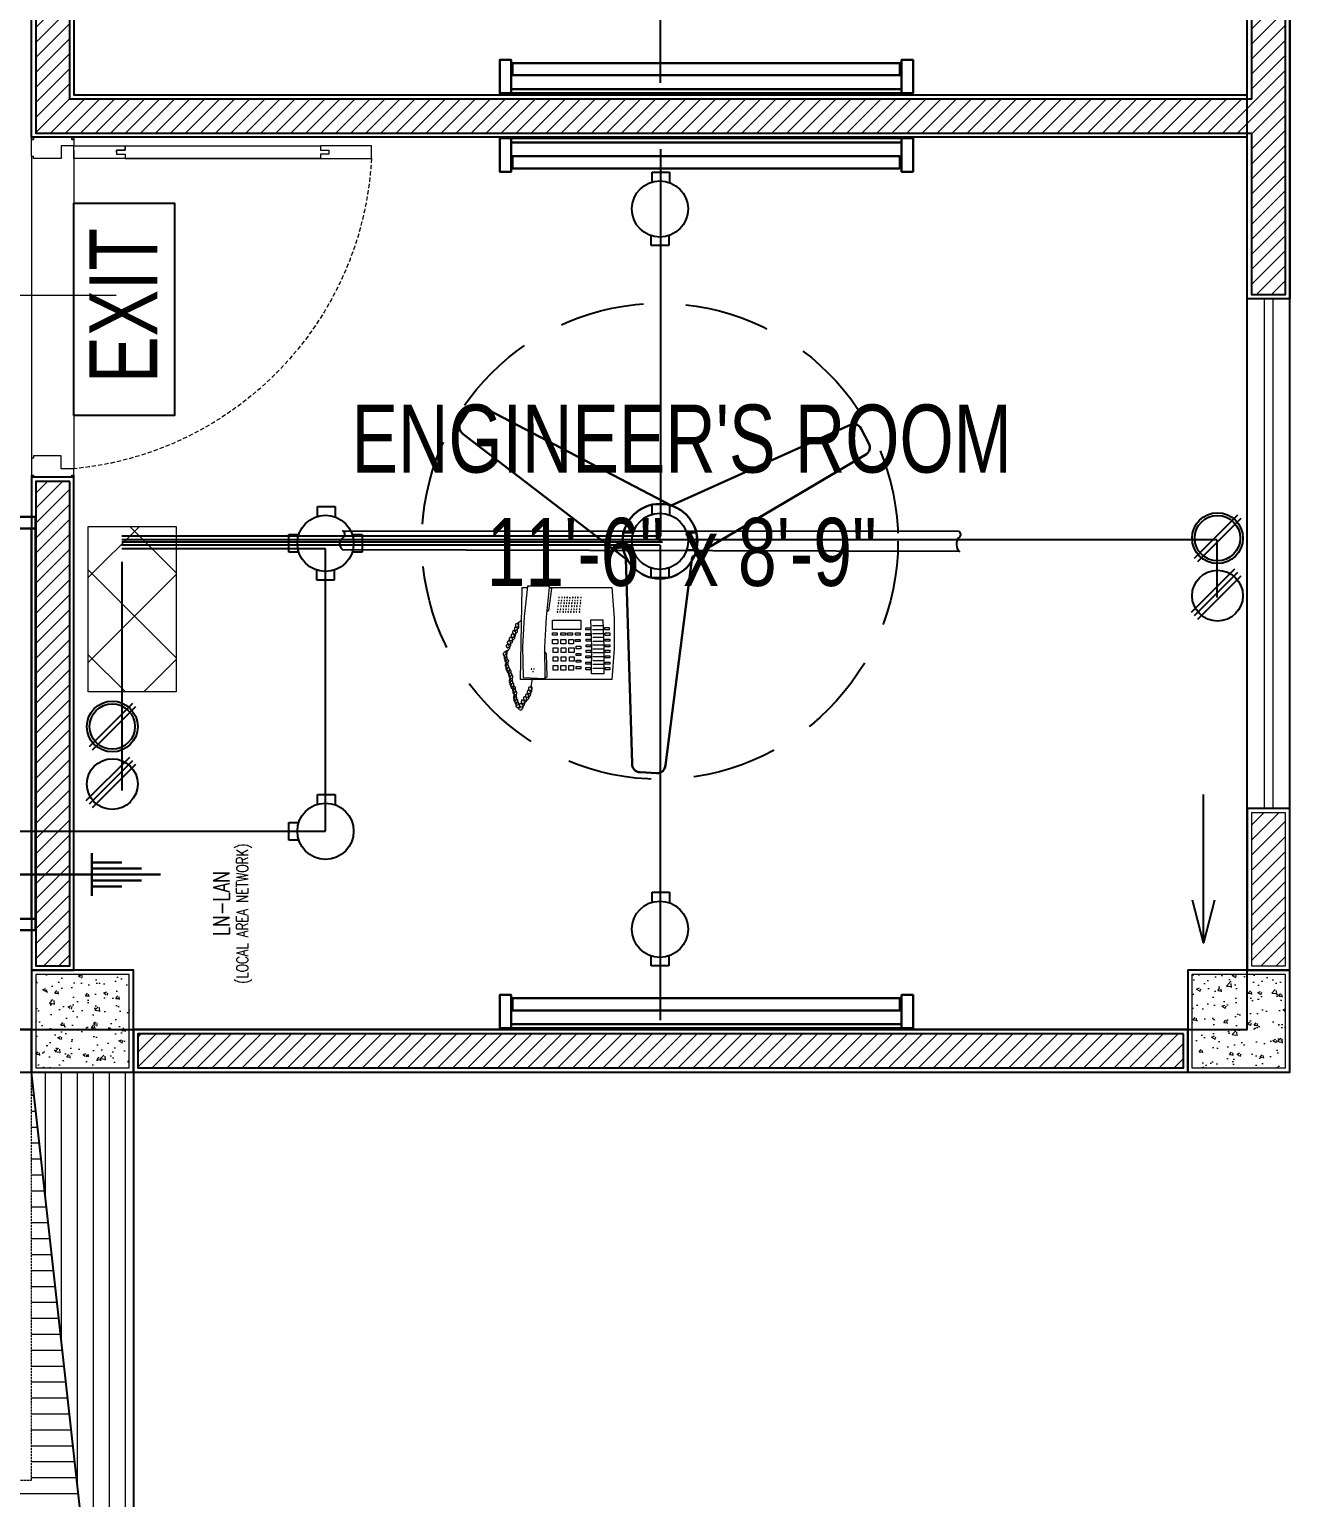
# Model space of a CAD drawing. Header units: inches. Extents: x 12 to 1105, y 9 to 782.
# Drawn here: x 710.3 to 858.3, y 181.6 to 354.4 of the extents above; entities that cross this region are included whole.
import ezdxf

# ---------------------------------------------------------------- set-up
doc = ezdxf.new("R2010")
doc.units = ezdxf.units.IN
doc.header["$MEASUREMENT"] = 0
doc.linetypes.add('DASH', pattern=[0.35, 0.25, -0.1])
doc.linetypes.add('DASHED', pattern=[0.75, 0.5, -0.25])
doc.layers.get('Defpoints').update_dxf_attribs({"lineweight": 0})
for name, color, linetype in [('Cables', 7, 'Continuous'), ('COLLUM', 1, 'Continuous'), ('Layer 1', 7, 'Continuous'), ('Sockets', 7, 'Continuous'), ('wall 05', 3, 'Continuous')]:
    doc.layers.add(name, color=color, linetype=linetype)
for name, color, linetype, lineweight in [('dim-8', 18, 'Continuous', 15), ('DOOR', 115, 'Continuous', 15), ('E-CF-Ceiling-Fan', 42, 'Continuous', 30), ('E-LAN', 6, 'Continuous', 30), ('E-WTL-Wall-Tube-Light', 7, 'Continuous', 30), ('Glass', 142, 'Continuous', 9), ('HACTH', 8, 'Continuous', 9), ('Parapet', 6, 'Continuous', 15), ('Plaster Line', 5, 'Continuous', 15), ('R_Hatch', 8, 'Continuous', 9), ('R_Marker', 4, 'Continuous', 13), ('Sunshed', 5, 'Continuous', 15), ('Switchboard', 30, 'Continuous', 13), ('Text', 252, 'Continuous', 15), ('WINDOW', 140, 'Continuous', 9)]:
    doc.layers.add(name, color=color, linetype=linetype, lineweight=lineweight)
doc.styles.get("Standard").update_dxf_attribs({"font": 'arial.ttf'})
doc.styles.add('Swiss721', font='swisscl.ttf')
doc.styles.add('TAVE1', font='ROMANS.shx', dxfattribs={"width": 0.75})
doc.dimstyles.new('dim-12', dxfattribs={"dimtxt": 10, "dimasz": 3, "dimexe": 3, "dimexo": 3, "dimgap": 0.09, "dimtad": 0, "dimdec": 0, "dimzin": 3, "dimdsep": 46, "dimlunit": 4, "dimtxsty": 'Standard', "dimblk": 'OBLIQUE', "dimblk1": 'DOT', "dimblk2": 'OBLIQUE', "dimcen": 0.09, "dimaunit": 1, "dimadec": 0, "dimazin": 0, "dimtfac": 0.5, "dimtdec": 0, "dimtix": 1, "dimtmove": 1, "dimatfit": 0, "dimldrblk": 'OBLIQUE', "dimfxl": 1, "dimtvp": 1, "dimtolj": 1, "dimtzin": 0, "dimarcsym": 0})
pattern_1 = [(90, (-134709.6302, -172302.6654), (-1.875, 3e-16), [])]
pattern_2 = [(45, (-139377.4694, -171258.5526), (-0.8838834765, 0.8838834765), [])]

# ---------------------------------------------------------------- blocks, each defined once
blk = doc.blocks.new('A$C5AAA0143')
at = {"layer": 'Defpoints'}
for points in [[(-39.75, 5), (-40, 5), (-40, 4.75), (-39.75, 4.75)], [(0, 5), (-0.25, 5), (-0.25, 4.75), (0, 4.75)], [(-39.75, 0.25), (-40, 0.25), (-40, 0), (-39.75, 0)], [(0, 0.25), (-0.25, 0.25), (-0.25, 0), (0, 0)]]:
    blk.add_lwpolyline(points, close=True, dxfattribs=at)
at = {"layer": 'DOOR'}
for points in [[(-1.75, 10), (-2, 10), (-2, 11), (-2.5, 11), (-2.5, 5), (-1, 5), (-1, 11), (-1.5, 11), (-1.5, 10), (-1.75, 10), (-1.5, 10), (-1.5, 11), (-1, 11), (-1, 33.99), (-1.5, 33.99), (-1.5, 34.99), (-2, 34.99), (-2, 33.99), (-2.5, 33.99), (-2.5, 11), (-2.5, 39.99), (-1, 39.99), (-1, 33.99)], [(-39, 5), (-39, 3.5), (-37.5, 3.5), (-37.5, 0.25), (-37.75, 0.25), (-37.75, 0), (-39.75, 0), (-39.75, 0.25), (-40, 0.25), (-40, 4.75), (-39.75, 4.75), (-39.75, 5), (-39, 5)], [(-1, 5), (-1, 3.5), (-2.5, 3.5), (-2.5, 0.25), (-2.25, 0.25), (-2.25, 0), (-0.25, 0), (-0.25, 0.25), (0, 0.25), (0, 4.75), (-0.25, 4.75), (-0.25, 5), (-1, 5)]]:
    blk.add_lwpolyline(points, dxfattribs=at)
at = {"layer": 'DOOR', "linetype": 'DASHED', "lineweight": 0}
blk.add_arc((-0.49, 1.36), 38.68, 92.9729, 174.603, dxfattribs=at)
at = {"layer": 'HACTH', "lineweight": 0, "ltscale": 10}
for p, q in [((-1.5, 5), (-39, 5)), ((-2.25, 0), (-37.75, 0))]:
    blk.add_line(p, q, dxfattribs=at)
blk = doc.blocks.new('_Dot')
at = {"color": 0, "linetype": 'ByBlock', "lineweight": -2}
blk.add_line((-0.5, 0), (-1, 0), dxfattribs=at)
at = {"color": 0, "linetype": 'ByBlock', "const_width": 0.5}
blk.add_lwpolyline([(-0.25, 0, 1), (0.25, 0, 1)], format="xyb", close=True, dxfattribs=at)
blk = doc.blocks.new('_OBLIQUE')
at = {"color": 0, "linetype": 'ByBlock'}
blk.add_line((-0.5, -0.5), (0.5, 0.5), dxfattribs=at)
blk = doc.blocks.new('CF')
for p, q in [((-23.84, 14.22), (-22.76, 15.89)), ((1.35, 4.29), (-21.39, 16.19)), ((-4.07, -2.11), (-23.55, 12.84)), ((1.35, 4.29), (22.9, 13.97)), ((24.1, 13.48), (25.01, 11.71)), ((3.87, -1.9), (24.71, 10.43)), ((-4.07, -2.11), (-3.33, -26.62)), ((3.87, -1.9), (0.65, -26.82)), ((-0.39, -27.76), (-2.38, -27.66))]:
    blk.add_line(p, q)
for radius in [4.48, 0.0888]:
    blk.add_circle((0, 0), radius)
for centre, radius, start, end in [((-21.93, 15.35), 0.996, 57.1351, 147.1351), ((-23.01, 13.68), 0.996, 147.1351, 237.1351), ((23.21, 13.03), 0.996, 27.1351, 117.1351), ((24.09, 11.25), 1.03, 299.2548, 26.4357), ((-2.33, -26.67), 0.996, 177.1351, 267.1351), ((-0.34, -26.77), 0.996, 267.1351, 357.1351)]:
    blk.add_arc(centre, radius, start, end)
blk = doc.blocks.new('A$C63C712C3')
at = {"ltscale": 2}
for p, q in [((39.8, 42), (33.8, 42)), ((39.8, 15.9), (33.8, 15.9)), ((1230.6, 42), (1236.6, 42)), ((1230.6, 15.9), (1236.6, 15.9))]:
    blk.add_line(p, q, dxfattribs=at)
for points in [[(35.5, 102.6), (0, 102.6), (0, 0), (35.5, 0)], [(35.5, 102.6), (1235.5, 102.6), (1235.5, 90.2), (35.5, 90.2)], [(1235.5, 102.6), (1270.9, 102.6), (1270.9, 0), (1235.5, 0)], [(39.8, 47.6), (1230.6, 47.6), (1230.6, 10.1), (39.8, 10.1)]]:
    blk.add_lwpolyline(points, close=True, dxfattribs=at)
blk = doc.blocks.new('TELEPHONE')
at = {"layer": 'Layer 1', "lineweight": 9}
for points in [[(10.74, 14.04), (10.68, 14.04), (10.56, 13.98), (10.5, 13.98), (10.32, 13.8), (10.32, 13.5), (10.38, 13.38), (10.38, 13.32), (10.44, 13.26)], [(10.92, 14.4), (10.74, 14.4), (10.62, 14.34), (10.62, 14.28), (10.56, 14.22), (10.5, 14.1), (10.5, 13.86), (10.56, 13.8), (10.62, 13.74), (10.68, 13.68)], [(10.92, 13.92), (10.86, 13.98), (10.8, 14.04), (10.68, 14.04)], [(10.8, 14.1), (10.8, 14.04), (10.98, 14.04), (10.98, 14.1), (11.04, 14.1), (11.04, 14.34)], [(11.1, 13.5), (11.16, 13.5), (11.28, 13.62), (11.28, 13.68), (11.34, 13.68), (11.34, 13.98), (11.28, 13.98), (11.28, 14.04), (11.22, 14.1), (11.16, 14.1), (11.1, 14.16), (10.92, 14.16), (10.86, 14.1), (10.8, 14.1)], [(10.92, 13.8), (10.92, 13.92)], [(9.9, 12.48), (9.72, 12.48), (9.48, 12.24), (9.48, 11.88), (9.6, 11.76)], [(10.02, 12.9), (9.9, 12.9), (9.78, 12.84), (9.72, 12.78), (9.66, 12.72), (9.66, 12.66), (9.6, 12.6), (9.6, 12.36), (9.66, 12.24), (9.66, 12.18), (9.72, 12.12)], [(9.72, 12.12), (9.96, 12.12), (9.96, 12.18), (10.02, 12.24)], [(10.26, 13.32), (10.14, 13.32), (10.08, 13.26), (10.02, 13.26), (9.96, 13.2), (9.9, 13.14), (9.84, 13.08), (9.78, 12.96), (9.78, 12.84), (9.84, 12.72), (9.84, 12.66), (9.9, 12.6), (9.96, 12.54)], [(9.96, 12.36), (9.96, 12.48), (9.78, 12.48)], [(10.02, 12.24), (10.02, 12.3), (9.96, 12.36)], [(10.2, 12.78), (10.14, 12.84), (10.14, 12.9), (10.02, 12.9)], [(10.5, 13.62), (10.32, 13.62), (10.26, 13.56), (10.2, 13.5), (10.08, 13.38), (10.08, 13.02), (10.14, 12.9), (10.2, 12.84)], [(10.44, 13.08), (10.44, 13.14), (10.38, 13.2), (10.32, 13.26), (10.26, 13.26), (10.2, 13.32), (10.14, 13.32)], [(10.2, 12.84), (10.38, 12.84), (10.44, 12.9), (10.44, 12.96)], [(10.44, 13.26), (10.68, 13.26), (10.68, 13.38), (10.74, 13.38)], [(10.44, 12.96), (10.44, 13.08)], [(10.68, 13.5), (10.68, 13.56), (10.62, 13.62), (10.5, 13.62)], [(10.68, 13.68), (10.74, 13.68), (10.74, 13.62), (10.8, 13.62), (10.8, 13.68), (10.86, 13.68), (10.92, 13.74), (10.92, 13.8)], [(10.74, 13.38), (10.74, 13.44), (10.68, 13.5)], [(11.1, 13.8), (11.04, 13.8), (11.04, 13.74), (10.98, 13.68), (10.98, 13.62), (11.04, 13.56)], [(11.04, 13.56), (11.04, 13.5), (11.1, 13.5)], [(11.16, 13.2), (11.28, 13.2), (11.34, 13.26), (11.46, 13.38), (11.46, 13.56), (11.4, 13.62), (11.4, 13.68), (11.34, 13.74), (11.28, 13.74), (11.28, 13.8), (11.1, 13.8)], [(11.22, 13.5), (11.16, 13.5), (11.1, 13.44)], [(11.1, 13.44), (11.1, 13.26)], [(11.1, 13.26), (11.1, 13.2), (11.16, 13.2)], [(11.22, 12.96), (11.22, 12.9), (11.4, 12.9), (11.46, 12.96), (11.52, 13.02), (11.52, 13.08), (11.58, 13.14), (11.58, 13.32), (11.52, 13.38), (11.52, 13.44), (11.46, 13.44), (11.4, 13.5), (11.16, 13.5)], [(11.34, 13.2), (11.28, 13.2), (11.28, 13.14), (11.22, 13.14), (11.22, 12.96)], [(11.34, 12.6), (11.28, 12.54), (11.22, 12.48), (11.22, 12.3)], [(11.22, 12.3), (11.28, 12.3), (11.28, 12.24)], [(11.4, 12.84), (11.28, 12.84), (11.28, 12.78)], [(11.28, 12.24), (11.34, 12.24), (11.4, 12.3), (11.46, 12.3), (11.52, 12.36), (11.52, 12.42), (11.58, 12.48), (11.58, 12.66), (11.52, 12.72), (11.52, 12.78), (11.46, 12.84), (11.4, 12.84)], [(11.28, 12.78), (11.28, 12.66), (11.34, 12.6)], [(11.34, 12.6), (11.46, 12.6), (11.52, 12.66), (11.58, 12.72), (11.64, 12.78), (11.64, 13.02), (11.58, 13.08), (11.52, 13.14), (11.46, 13.2), (11.34, 13.2)], [(11.4, 11.94), (11.46, 11.94), (11.52, 12), (11.58, 12), (11.64, 12.06), (11.64, 12.12), (11.7, 12.18), (11.7, 12.42), (11.64, 12.42), (11.64, 12.48), (11.58, 12.54), (11.52, 12.54), (11.46, 12.6), (11.34, 12.6)], [(11.4, 12.24), (11.34, 12.18), (11.34, 12.06), (11.4, 12)], [(11.46, 11.64), (11.52, 11.64), (11.58, 11.7), (11.64, 11.7), (11.7, 11.76), (11.7, 11.82), (11.76, 11.88), (11.76, 12.06), (11.7, 12.12), (11.7, 12.18), (11.64, 12.24), (11.58, 12.24), (11.52, 12.3), (11.46, 12.3), (11.4, 12.24)], [(0, 10.8), (-0.24, 7.2), (-0.24, 3.6), (0, 0)], [(0, 10.8), (10.8, 10.8)], [(7.44, -0.06), (7.8, 3.48), (7.98, 7.02), (7.92, 10.62)], [(7.68, 10.5), (7.92, 10.68)], [(7.68, 10.5), (7.74, 7.8), (7.98, 7.5)], [(7.98, 10.68), (7.92, 10.68), (7.92, 10.62)], [(10.44, 10.56), (7.98, 10.68)], [(9.66, 12.06), (9.54, 12.06), (9.42, 11.94), (9.42, 11.7), (9.48, 11.7), (9.48, 11.64), (9.6, 11.64)], [(9.42, 10.68), (9.6, 11.64)], [(9.6, 11.76), (9.66, 11.7), (9.78, 11.7), (9.78, 11.76), (9.84, 11.76), (9.84, 11.82)], [(9.84, 12), (9.78, 12.06), (9.66, 12.06)], [(9.84, 11.82), (9.84, 12)], [(9.96, -0.12), (10.38, 3.42), (10.56, 6.96), (10.5, 10.5)], [(10.5, 10.5), (10.5, 10.56), (10.44, 10.56)], [(10.8, 10.8), (10.62, 0)], [(11.4, 12), (11.4, 11.94)], [(11.46, 11.94), (11.4, 11.88), (11.4, 11.7)], [(11.4, 11.7), (11.46, 11.7), (11.46, 11.64)], [(11.52, 12), (11.46, 11.94)], [(11.64, 11.28), (11.76, 11.28), (11.82, 11.34), (11.88, 11.4), (11.88, 11.46), (11.94, 11.52), (11.94, 11.7), (11.88, 11.76), (11.88, 11.82), (11.82, 11.82), (11.76, 11.88), (11.52, 11.88)], [(11.64, 11.58), (11.58, 11.52)], [(11.58, 11.52), (11.58, 11.34)], [(11.58, 11.34), (11.58, 11.28), (11.64, 11.28)], [(11.7, 11.7), (11.7, 11.64), (11.64, 11.64)], [(11.76, 10.98), (11.82, 10.98), (11.88, 11.04), (11.94, 11.04), (12, 11.1), (12, 11.16), (12.06, 11.22), (12.06, 11.4), (12, 11.46), (12, 11.52), (11.94, 11.52), (11.88, 11.58), (11.82, 11.58), (11.76, 11.64), (11.7, 11.64), (11.64, 11.58), (11.7, 11.58)], [(11.76, 11.28), (11.7, 11.22), (11.7, 11.04)], [(11.7, 11.04), (11.76, 10.98)], [(11.76, 10.62), (11.7, 10.56), (11.7, 10.38)], [(11.7, 10.38), (11.76, 10.38), (11.76, 10.32)], [(11.82, 11.34), (11.82, 11.28), (11.76, 11.28)], [(11.88, 10.92), (11.76, 10.92), (11.76, 10.86)], [(11.76, 10.32), (11.82, 10.32), (11.88, 10.38), (11.94, 10.38), (12, 10.44), (12, 10.5), (12.06, 10.56), (12.06, 10.74), (12, 10.8), (12, 10.86), (11.94, 10.92), (11.88, 10.92)], [(11.76, 10.86), (11.76, 10.74)], [(11.76, 10.74), (11.82, 10.68)], [(11.82, 10.68), (11.76, 10.62)], [(11.82, 10.68), (11.94, 10.68), (12.06, 10.8), (12.12, 10.86), (12.12, 11.1), (12.06, 11.16), (12, 11.22), (12, 11.28), (11.88, 11.28), (11.82, 11.34)], [(11.88, 10.08), (11.88, 10.02), (11.94, 10.02), (12, 10.08), (12.06, 10.08), (12.12, 10.14), (12.12, 10.2), (12.18, 10.26), (12.18, 10.5), (12.12, 10.5), (12.12, 10.56), (12.06, 10.62), (12, 10.62), (11.94, 10.68), (11.82, 10.68)], [(11.94, 10.38), (11.88, 10.38), (11.88, 10.32), (11.82, 10.26), (11.82, 10.14), (11.88, 10.08)], [(11.94, 9.72), (12, 9.72), (12.06, 9.78), (12.12, 9.78), (12.18, 9.84), (12.18, 9.9), (12.24, 9.96), (12.24, 10.2), (12.18, 10.2), (12.18, 10.26), (12.12, 10.32), (12.06, 10.32), (12, 10.38), (11.94, 10.38)], [(0.84, 9.42), (0.3, 9.42), (0.3, 9.66), (0.84, 9.66)], [(0.84, 8.76), (0.3, 8.76), (0.3, 9), (0.84, 9)], [(0.84, 9.66), (0.84, 9.42)], [(0.84, 9), (0.84, 8.76)], [(0.96, 10.14), (2.46, 10.14)], [(0.96, 10.14), (0.96, 6.96), (1.08, 3.78)], [(2.28, 9.48), (1.08, 9.48)], [(2.28, 9), (1.08, 9)], [(2.46, 10.14), (2.4, 6.96), (2.52, 3.78)], [(3.12, 9.42), (2.58, 9.42), (2.58, 9.66), (3.12, 9.66)], [(3.12, 8.76), (2.58, 8.76), (2.58, 9), (3.12, 9)], [(3.12, 9.66), (3.12, 9.42)], [(3.12, 9), (3.12, 8.76)], [(4.26, 9.3), (3.72, 9.3), (3.72, 9.54), (4.26, 9.54)], [(4.26, 8.52), (3.72, 8.52), (3.72, 8.76), (4.26, 8.76)], [(4.26, 9.54), (4.26, 9.3)], [(4.26, 8.76), (4.26, 8.52)], [(4.5, 8.64), (5.04, 8.64)], [(4.5, 8.16), (4.5, 8.64)], [(4.56, 9.72), (5.1, 9.72)], [(4.56, 9.18), (4.56, 9.72)], [(5.1, 9.18), (4.56, 9.18)], [(5.04, 8.64), (5.04, 8.16)], [(5.1, 9.72), (5.1, 9.18)], [(6.06, 9.18), (5.46, 9.18), (5.46, 9.72), (6.06, 9.72)], [(6, 8.16), (5.46, 8.16), (5.46, 8.64), (6, 8.64)], [(6, 8.64), (6, 8.16)], [(6.06, 9.72), (6.06, 9.18)], [(6.96, 9.18), (6.42, 9.18), (6.42, 9.72), (6.96, 9.72)], [(6.96, 8.16), (6.42, 8.16), (6.42, 8.64), (6.96, 8.64)], [(6.96, 9.72), (6.96, 9.18)], [(6.96, 8.64), (6.96, 8.16)], [(9.24, 9.6), (9.18, 9.6), (9.18, 9.54), (9.24, 9.54), (9.24, 9.6)], [(9.18, 9.6), (9.18, 9.6)], [(9.3, 9.9), (9.36, 9.84), (9.36, 9.9), (9.3, 9.9)], [(9.54, 9.6), (9.48, 9.6), (9.48, 9.54), (9.54, 9.54), (9.54, 9.6)], [(9.48, 9.6), (9.48, 9.6)], [(11.94, 10.02), (11.88, 9.96), (11.88, 9.84), (11.94, 9.78), (11.94, 9.72)], [(12, 10.08), (11.94, 10.02)], [(12.12, 9.42), (12.18, 9.42), (12.24, 9.48), (12.3, 9.48), (12.36, 9.54), (12.42, 9.6), (12.42, 9.84), (12.36, 9.9), (12.36, 9.96), (12.3, 9.96), (12.24, 10.02), (12.18, 10.02), (12.12, 10.08), (12.06, 10.08), (12, 10.02)], [(12.12, 9.72), (12.06, 9.66), (12.06, 9.48)], [(12.06, 9.48), (12.12, 9.48), (12.12, 9.42)], [(12.18, 9.78), (12.12, 9.72)], [(12.3, 9.48), (12.3, 9.42), (12.24, 9.42), (12.24, 9.36), (12.18, 9.3), (12.18, 9.24), (12.24, 9.18)], [(12.3, 8.82), (12.24, 8.76), (12.24, 8.7), (12.18, 8.64), (12.18, 8.58), (12.24, 8.52)], [(12.36, 9.06), (12.3, 9.06), (12.24, 9)], [(12.24, 9), (12.24, 8.94), (12.3, 8.88), (12.3, 8.82), (12.36, 8.82)], [(12.36, 8.82), (12.42, 8.82), (12.42, 8.88), (12.48, 8.88), (12.6, 9), (12.6, 9.24), (12.54, 9.3), (12.54, 9.36), (12.48, 9.42), (12.42, 9.42), (12.36, 9.48), (12.3, 9.48)], [(12.3, 8.46), (12.36, 8.46), (12.42, 8.52), (12.48, 8.58), (12.54, 8.64), (12.54, 8.94), (12.42, 9.06), (12.36, 9.06)], [(0.84, 8.04), (0.3, 8.04), (0.3, 8.28), (0.84, 8.28)], [(0.84, 7.38), (0.3, 7.38), (0.3, 7.62), (0.84, 7.62)], [(0.84, 6.72), (0.3, 6.72), (0.3, 6.96), (0.84, 6.96)], [(0.84, 8.28), (0.84, 8.04)], [(0.84, 7.62), (0.84, 7.38)], [(0.84, 6.96), (0.84, 6.72)], [(2.28, 8.58), (1.08, 8.58)], [(2.28, 8.1), (1.08, 8.1)], [(2.28, 7.62), (1.08, 7.62)], [(2.28, 7.2), (1.08, 7.2)], [(3.06, 7.38), (2.52, 7.38), (2.52, 7.62), (3.06, 7.62)], [(3.06, 6.72), (2.52, 6.72), (2.52, 6.96), (3.06, 6.96)], [(3.12, 8.04), (2.58, 8.04), (2.58, 8.28), (3.12, 8.28)], [(3.06, 7.62), (3.06, 7.38)], [(3.06, 6.96), (3.06, 6.72)], [(3.12, 8.28), (3.12, 8.04)], [(4.26, 7.74), (3.72, 7.74), (3.72, 7.98), (4.26, 7.98)], [(4.26, 6.9), (3.72, 6.9), (3.72, 7.2), (4.26, 7.2)], [(4.26, 7.98), (4.26, 7.74)], [(4.26, 7.2), (4.26, 6.9)], [(5.04, 8.16), (4.5, 8.16)], [(4.5, 7.62), (5.1, 7.62)], [(4.5, 7.08), (4.5, 7.62)], [(5.1, 7.08), (4.5, 7.08)], [(5.1, 7.62), (5.1, 7.08)], [(6, 7.08), (5.46, 7.08), (5.46, 7.62), (6, 7.62)], [(6, 7.62), (6, 7.08)], [(6.96, 7.08), (6.42, 7.08), (6.42, 7.62), (6.96, 7.62)], [(6.96, 7.62), (6.96, 7.08)], [(12.36, 7.08), (12.3, 7.02), (12.12, 7.02), (12.06, 6.96), (12, 6.9), (11.94, 6.84), (11.94, 6.48), (12, 6.42), (12, 6.36), (12.06, 6.3)], [(12.36, 7.44), (12.3, 7.44), (12.12, 7.26), (12.12, 7.2), (12.06, 7.14), (12.06, 6.9), (12.12, 6.84), (12.18, 6.78), (12.24, 6.72)], [(12.24, 8.52), (12.24, 8.46), (12.3, 8.46)], [(12.48, 6.96), (12.42, 6.96), (12.42, 7.02), (12.36, 7.02), (12.36, 7.08), (12.3, 7.08), (12.24, 7.02)], [(12.42, 8.52), (12.36, 8.46)], [(12.36, 8.46), (12.36, 8.22)], [(12.36, 8.22), (12.36, 8.16), (12.42, 8.16)], [(12.48, 7.86), (12.42, 7.86), (12.36, 7.8)], [(12.36, 7.8), (12.36, 7.5), (12.42, 7.5)], [(12.42, 7.5), (12.6, 7.5), (12.72, 7.62), (12.78, 7.62), (12.78, 7.68), (12.84, 7.74), (12.84, 7.92), (12.78, 7.98), (12.78, 8.04), (12.72, 8.1), (12.66, 8.16), (12.6, 8.16), (12.48, 8.22)], [(12.48, 8.22), (12.42, 8.22), (12.42, 8.16)], [(12.42, 8.16), (12.42, 7.92)], [(12.42, 7.92), (12.42, 7.86), (12.48, 7.86)], [(12.48, 6.84), (12.48, 6.96)], [(0.84, 6.06), (0.3, 6.06), (0.3, 6.3), (0.84, 6.3)], [(0.84, 5.34), (0.3, 5.34), (0.3, 5.64), (0.84, 5.64)], [(0.84, 6.3), (0.84, 6.06)], [(0.84, 5.64), (0.84, 5.34)], [(2.28, 6.72), (1.08, 6.72)], [(2.28, 6.3), (1.08, 6.3)], [(2.28, 5.82), (1.08, 5.82)], [(2.34, 5.4), (1.08, 5.4)], [(3.06, 6.06), (2.52, 6.06), (2.52, 6.3), (3.06, 6.3)], [(3.12, 5.4), (2.58, 5.4), (2.58, 5.64), (3.12, 5.64)], [(3.06, 6.3), (3.06, 6.06)], [(3.12, 5.64), (3.12, 5.4)], [(4.32, 6.12), (3.78, 6.12), (3.78, 6.36), (4.32, 6.36)], [(4.32, 5.34), (3.78, 5.34), (3.78, 5.58), (4.32, 5.58)], [(4.32, 6.36), (4.32, 6.12)], [(4.32, 5.58), (4.32, 5.34)], [(4.56, 6.6), (5.1, 6.6)], [(4.56, 6.12), (4.56, 6.6)], [(5.1, 6.12), (4.56, 6.12)], [(4.68, 5.58), (5.28, 5.58)], [(4.68, 5.34), (4.68, 5.58)], [(5.28, 5.34), (4.68, 5.34)], [(5.1, 6.6), (5.1, 6.12)], [(5.28, 5.58), (5.28, 5.34)], [(6.06, 6.12), (5.46, 6.12), (5.46, 6.6), (6.06, 6.6)], [(6.06, 5.34), (5.52, 5.34), (5.52, 5.58), (6.06, 5.58)], [(6.06, 6.6), (6.06, 6.12)], [(6.06, 5.58), (6.06, 5.34)], [(7.02, 6.12), (6.42, 6.12), (6.42, 6.6), (7.02, 6.6)], [(7.02, 5.34), (6.48, 5.34), (6.48, 5.58), (7.02, 5.58)], [(7.02, 6.6), (7.02, 6.12)], [(7.02, 5.58), (7.02, 5.34)], [(11.58, 5.46), (11.52, 5.46), (11.4, 5.4), (11.34, 5.4), (11.28, 5.34), (11.22, 5.28), (11.16, 5.22), (11.16, 4.8), (11.28, 4.68)], [(11.76, 5.82), (11.64, 5.82), (11.52, 5.76), (11.46, 5.76), (11.4, 5.7), (11.4, 5.58), (11.34, 5.52), (11.34, 5.28), (11.4, 5.22), (11.46, 5.16), (11.46, 5.1)], [(11.94, 6.24), (11.76, 6.24), (11.7, 6.18), (11.46, 5.94), (11.46, 5.76), (11.52, 5.7), (11.52, 5.64), (11.58, 5.52), (11.64, 5.52)], [(11.46, 5.1), (11.52, 5.1), (11.52, 5.04), (11.64, 5.04), (11.64, 5.1), (11.7, 5.1), (11.7, 5.16), (11.76, 5.16), (11.76, 5.22)], [(11.76, 5.34), (11.7, 5.34), (11.7, 5.4), (11.64, 5.4), (11.64, 5.46), (11.52, 5.46)], [(11.64, 5.52), (11.64, 5.46), (11.82, 5.46), (11.82, 5.52), (11.88, 5.52), (11.88, 5.7)], [(12.18, 6.66), (12.06, 6.66), (12, 6.6), (11.94, 6.6), (11.88, 6.54), (11.82, 6.48), (11.76, 6.42), (11.76, 6.36), (11.7, 6.24), (11.7, 6.18), (11.76, 6.12), (11.76, 6), (11.88, 5.88)], [(11.88, 5.7), (11.88, 5.76), (11.82, 5.76), (11.82, 5.82), (11.7, 5.82)], [(11.76, 5.22), (11.76, 5.34)], [(12.12, 6.12), (12.12, 6.18), (12.06, 6.18), (12.06, 6.24), (11.94, 6.24)], [(12.06, 6.3), (12.12, 6.3), (12.18, 6.24), (12.24, 6.3), (12.3, 6.3), (12.3, 6.36), (12.36, 6.42), (12.36, 6.48), (12.3, 6.54)], [(12.3, 6.54), (12.3, 6.6), (12.24, 6.6), (12.24, 6.66), (12.12, 6.66)], [(12.24, 6.72), (12.24, 6.66), (12.36, 6.66), (12.36, 6.72), (12.42, 6.72), (12.48, 6.78), (12.48, 6.84)], [(0.9, 4.68), (0.36, 4.68), (0.36, 4.98), (0.9, 4.98)], [(0.9, 4.98), (0.9, 4.68)], [(2.52, 3.78), (1.08, 3.78)], [(2.34, 4.92), (1.14, 4.92)], [(2.34, 4.44), (1.14, 4.44)], [(3.12, 4.74), (2.58, 4.74), (2.58, 4.98), (3.12, 4.98)], [(3.12, 4.98), (3.12, 4.74)], [(3.72, 4.92), (7.02, 4.92)], [(3.72, 3.84), (3.72, 4.92)], [(7.02, 3.84), (3.72, 3.84)], [(7.02, 4.92), (7.02, 3.84)], [(11.1, 4.14), (10.68, 3.84)], [(11.46, 5.04), (11.34, 5.04), (11.28, 4.98), (11.22, 4.98), (10.98, 4.74), (10.98, 4.56), (11.04, 4.5), (11.04, 4.38), (11.16, 4.26)], [(11.22, 4.62), (11.1, 4.62), (10.98, 4.5), (10.98, 4.26), (11.04, 4.2), (11.1, 4.2), (11.1, 4.14)], [(11.16, 4.26), (11.34, 4.26), (11.34, 4.32), (11.4, 4.32), (11.4, 4.5)], [(11.4, 4.5), (11.4, 4.56), (11.34, 4.56), (11.34, 4.62), (11.22, 4.62)], [(11.28, 4.68), (11.52, 4.68), (11.52, 4.8)], [(11.52, 4.92), (11.52, 4.98), (11.46, 4.98), (11.46, 5.04), (11.34, 5.04)], [(11.52, 4.8), (11.52, 4.92)], [(3.72, 1.8), (3.78, 1.8), (3.78, 1.86), (3.72, 1.86), (3.72, 1.8)], [(3.78, 2.16), (3.84, 2.16), (3.84, 2.22), (3.78, 2.22), (3.78, 2.16)], [(3.84, 2.82), (3.9, 2.82), (3.9, 2.88), (3.84, 2.88), (3.84, 2.82)], [(4.08, 1.8), (4.14, 1.8), (4.14, 1.86), (4.08, 1.86), (4.08, 1.8)], [(4.14, 2.16), (4.2, 2.16), (4.2, 2.22), (4.14, 2.22), (4.14, 2.16)], [(4.2, 2.82), (4.26, 2.82), (4.26, 2.88), (4.2, 2.88), (4.2, 2.82)], [(4.38, 1.8), (4.44, 1.8), (4.44, 1.86), (4.38, 1.86), (4.38, 1.8)], [(4.44, 2.16), (4.5, 2.16), (4.5, 2.22), (4.44, 2.22), (4.44, 2.16)], [(4.5, 2.82), (4.56, 2.82), (4.56, 2.88), (4.5, 2.88), (4.5, 2.82)], [(4.74, 2.16), (4.8, 2.16), (4.8, 2.22), (4.74, 2.22), (4.74, 2.16)], [(4.74, 1.8), (4.8, 1.8), (4.8, 1.86), (4.74, 1.86), (4.74, 1.8)], [(4.8, 2.52), (4.86, 2.52), (4.86, 2.58), (4.8, 2.58), (4.8, 2.52)], [(4.86, 2.82), (4.92, 2.82), (4.92, 2.88), (4.86, 2.88), (4.86, 2.82)], [(5.04, 1.8), (5.1, 1.8), (5.1, 1.86), (5.04, 1.86), (5.04, 1.8)], [(5.1, 2.52), (5.16, 2.52), (5.16, 2.58), (5.1, 2.52)], [(5.1, 2.16), (5.16, 2.16), (5.16, 2.22), (5.1, 2.22), (5.1, 2.16)], [(5.16, 2.82), (5.22, 2.82), (5.22, 2.88), (5.16, 2.88), (5.16, 2.82)], [(5.34, 1.8), (5.4, 1.8), (5.4, 1.86), (5.34, 1.86), (5.34, 1.8)], [(5.4, 2.16), (5.46, 2.16), (5.46, 2.22), (5.4, 2.22), (5.4, 2.16)], [(5.46, 2.82), (5.52, 2.82), (5.52, 2.88), (5.46, 2.88), (5.46, 2.82)], [(5.64, 1.8), (5.7, 1.8), (5.7, 1.86), (5.64, 1.86), (5.64, 1.8)], [(5.7, 2.16), (5.76, 2.16), (5.76, 2.22), (5.7, 2.22), (5.7, 2.16)], [(5.76, 2.82), (5.82, 2.82), (5.82, 2.88), (5.76, 2.88), (5.76, 2.82)], [(5.76, 2.52), (5.82, 2.52), (5.76, 2.58), (5.76, 2.52)], [(6, 2.16), (6.06, 2.16), (6.06, 2.22), (6, 2.22), (6, 2.16)], [(6, 1.8), (6.06, 1.8), (6.06, 1.86), (6, 1.86), (6, 1.8)], [(6.06, 2.52), (6.12, 2.52), (6.12, 2.58), (6.06, 2.58), (6.06, 2.52)], [(6.12, 2.82), (6.18, 2.82), (6.18, 2.88), (6.12, 2.88), (6.12, 2.82)], [(6.3, 1.8), (6.36, 1.8), (6.36, 1.86), (6.3, 1.86), (6.3, 1.8)], [(6.36, 2.16), (6.42, 2.16), (6.42, 2.22), (6.36, 2.22), (6.36, 2.16)], [(6.42, 2.82), (6.48, 2.82), (6.48, 2.88), (6.42, 2.88), (6.42, 2.82)], [(7.14, 0.12), (7.5, 2.7)], [(7.5, 2.7), (7.74, 2.88)], [(7.32, 0), (0, 0)], [(3.72, 1.2), (3.66, 1.2), (3.66, 1.14), (3.72, 1.14), (3.72, 1.2)], [(3.66, 1.2), (3.66, 1.2)], [(3.72, 1.5), (3.78, 1.5), (3.72, 1.56), (3.72, 1.5)], [(4.08, 1.2), (4.02, 1.2), (4.02, 1.14), (4.08, 1.14), (4.08, 1.2)], [(4.02, 1.2), (4.02, 1.2)], [(4.38, 1.2), (4.32, 1.2), (4.32, 1.14), (4.38, 1.14), (4.38, 1.2)], [(4.32, 1.2), (4.32, 1.2)], [(4.38, 1.5), (4.44, 1.5), (4.38, 1.56), (4.38, 1.5)], [(4.68, 1.2), (4.62, 1.2), (4.62, 1.14), (4.68, 1.14), (4.68, 1.2)], [(4.62, 1.2), (4.62, 1.2)], [(4.68, 1.5), (4.74, 1.5), (4.74, 1.56), (4.68, 1.56), (4.68, 1.5)], [(4.92, 1.2), (4.98, 1.2), (4.98, 1.14), (5.04, 1.2), (4.92, 1.2)], [(5.34, 1.2), (5.28, 1.2), (5.28, 1.14), (5.34, 1.14), (5.34, 1.2)], [(5.28, 1.2), (5.28, 1.2)], [(5.64, 1.2), (5.58, 1.2), (5.58, 1.14), (5.64, 1.14), (5.64, 1.2)], [(5.58, 1.2), (5.58, 1.2)], [(5.64, 1.5), (5.7, 1.5), (5.64, 1.56), (5.64, 1.5)], [(5.94, 1.2), (5.88, 1.2), (5.88, 1.14), (5.94, 1.14), (5.94, 1.2)], [(5.88, 1.2), (5.88, 1.2)], [(5.94, 1.5), (6, 1.5), (6, 1.56), (5.94, 1.56), (5.94, 1.5)], [(6.3, 1.2), (6.24, 1.2), (6.24, 1.14), (6.3, 1.14), (6.3, 1.2)], [(6.24, 1.2), (6.24, 1.2)], [(7.44, -0.12), (7.14, 0.12)], [(10.62, 0), (10.02, 0)], [(7.44, -0.06), (7.44, -0.12), (7.5, -0.18)], [(7.5, -0.18), (9.96, -0.18), (9.96, -0.12)]]:
    blk.add_lwpolyline(points, dxfattribs=at)
for points, knots in [([(9.96, 12.54), (9.96, 12.54), (10.02, 12.54), (10.02, 12.54), (10.18, 12.52), (10.22, 12.56), (10.2, 12.72), (10.2, 12.72), (10.2, 12.78), (10.2, 12.78)], [0, 0, 0, 0, 1, 1, 1, 2, 2, 2, 3, 3, 3, 3]), ([(12.24, 9.18), (12.24, 9.18), (12.24, 9.12), (12.24, 9.12), (12.24, 9.12), (12.36, 9.12), (12.36, 9.12), (12.5, 9.29), (12.56, 9.22), (12.54, 9.42), (12.54, 9.42), (12.54, 9.6), (12.54, 9.6), (12.54, 9.6), (12.48, 9.66), (12.48, 9.66), (12.48, 9.66), (12.42, 9.72), (12.42, 9.72), (12.42, 9.72), (12.3, 9.72), (12.3, 9.72), (12.3, 9.72), (12.24, 9.78), (12.24, 9.78), (12.24, 9.78), (12.18, 9.78), (12.18, 9.78), (12.18, 9.78), (12.12, 9.72), (12.12, 9.72)], [0, 0, 0, 0, 1, 1, 1, 2, 2, 2, 3, 3, 3, 4, 4, 4, 5, 5, 5, 6, 6, 6, 7, 7, 7, 8, 8, 8, 9, 9, 9, 10, 10, 10, 10]), ([(12.42, 8.16), (12.42, 8.16), (12.48, 8.16), (12.48, 8.16), (12.75, 8.43), (12.64, 8.25), (12.66, 8.64), (12.66, 8.64), (12.66, 8.7), (12.66, 8.7), (12.66, 8.7), (12.6, 8.7), (12.6, 8.7), (12.6, 8.7), (12.54, 8.76), (12.54, 8.76), (12.54, 8.76), (12.48, 8.82), (12.48, 8.82), (12.48, 8.82), (12.3, 8.82), (12.3, 8.82)], [0, 0, 0, 0, 1, 1, 1, 2, 2, 2, 3, 3, 3, 4, 4, 4, 5, 5, 5, 6, 6, 6, 7, 7, 7, 7]), ([(12.36, 7.44), (12.36, 7.44), (12.42, 7.44), (12.42, 7.44), (12.6, 7.63), (12.52, 7.49), (12.54, 7.8), (12.54, 7.8), (12.48, 7.86), (12.48, 7.86)], [0, 0, 0, 0, 1, 1, 1, 2, 2, 2, 3, 3, 3, 3]), ([(12.48, 7.86), (12.48, 7.86), (12.54, 7.86), (12.54, 7.86), (12.81, 8.13), (12.7, 7.96), (12.72, 8.34), (12.72, 8.34), (12.72, 8.4), (12.72, 8.4), (12.72, 8.4), (12.66, 8.4), (12.66, 8.4), (12.66, 8.4), (12.6, 8.46), (12.6, 8.46), (12.6, 8.46), (12.54, 8.46), (12.54, 8.46), (12.54, 8.46), (12.48, 8.52), (12.48, 8.52), (12.48, 8.52), (12.42, 8.52), (12.42, 8.52)], [0, 0, 0, 0, 1, 1, 1, 2, 2, 2, 3, 3, 3, 4, 4, 4, 5, 5, 5, 6, 6, 6, 7, 7, 7, 8, 8, 8, 8]), ([(11.88, 5.88), (11.88, 5.88), (11.94, 5.88), (11.94, 5.88), (12.1, 5.86), (12.14, 5.9), (12.12, 6.06), (12.12, 6.06), (12.12, 6.12), (12.12, 6.12)], [0, 0, 0, 0, 1, 1, 1, 2, 2, 2, 3, 3, 3, 3]), ([(3.84, 2.52), (3.84, 2.52), (3.9, 2.52), (3.9, 2.52), (3.9, 2.52), (3.84, 2.52), (3.84, 2.52), (3.84, 2.52), (3.84, 2.58), (3.84, 2.58), (3.84, 2.58), (3.84, 2.52), (3.84, 2.52)], [0, 0, 0, 0, 1, 1, 1, 2, 2, 2, 3, 3, 3, 4, 4, 4, 4]), ([(4.14, 2.52), (4.14, 2.52), (4.2, 2.52), (4.2, 2.52), (4.2, 2.52), (4.2, 2.58), (4.2, 2.58), (4.2, 2.58), (4.2, 2.52), (4.2, 2.52), (4.2, 2.52), (4.14, 2.52), (4.14, 2.52)], [0, 0, 0, 0, 1, 1, 1, 2, 2, 2, 3, 3, 3, 4, 4, 4, 4]), ([(4.5, 2.52), (4.5, 2.52), (4.56, 2.52), (4.56, 2.52), (4.56, 2.52), (4.5, 2.52), (4.5, 2.52), (4.5, 2.52), (4.5, 2.58), (4.5, 2.58), (4.5, 2.58), (4.5, 2.52), (4.5, 2.52)], [0, 0, 0, 0, 1, 1, 1, 2, 2, 2, 3, 3, 3, 4, 4, 4, 4]), ([(5.4, 2.52), (5.4, 2.52), (5.46, 2.52), (5.46, 2.52), (5.46, 2.52), (5.46, 2.58), (5.46, 2.58), (5.46, 2.58), (5.46, 2.52), (5.46, 2.52), (5.46, 2.52), (5.4, 2.52), (5.4, 2.52)], [0, 0, 0, 0, 1, 1, 1, 2, 2, 2, 3, 3, 3, 4, 4, 4, 4]), ([(6.36, 2.52), (6.36, 2.52), (6.42, 2.52), (6.42, 2.52), (6.42, 2.52), (6.42, 2.58), (6.42, 2.58), (6.42, 2.58), (6.42, 2.52), (6.42, 2.52), (6.42, 2.52), (6.36, 2.52), (6.36, 2.52)], [0, 0, 0, 0, 1, 1, 1, 2, 2, 2, 3, 3, 3, 4, 4, 4, 4]), ([(4.02, 1.5), (4.02, 1.5), (4.08, 1.5), (4.08, 1.5), (4.08, 1.5), (4.08, 1.56), (4.08, 1.56), (4.08, 1.56), (4.08, 1.5), (4.08, 1.5), (4.08, 1.5), (4.02, 1.5), (4.02, 1.5)], [0, 0, 0, 0, 1, 1, 1, 2, 2, 2, 3, 3, 3, 4, 4, 4, 4]), ([(4.98, 1.5), (4.98, 1.5), (5.04, 1.5), (5.04, 1.5), (5.04, 1.5), (5.04, 1.56), (5.04, 1.56), (5.04, 1.56), (5.04, 1.5), (5.04, 1.5), (5.04, 1.5), (4.98, 1.5), (4.98, 1.5)], [0, 0, 0, 0, 1, 1, 1, 2, 2, 2, 3, 3, 3, 4, 4, 4, 4]), ([(5.28, 1.5), (5.28, 1.5), (5.34, 1.5), (5.34, 1.5), (5.34, 1.5), (5.34, 1.56), (5.34, 1.56), (5.34, 1.56), (5.34, 1.5), (5.34, 1.5), (5.34, 1.5), (5.28, 1.5), (5.28, 1.5)], [0, 0, 0, 0, 1, 1, 1, 2, 2, 2, 3, 3, 3, 4, 4, 4, 4]), ([(6.24, 1.5), (6.24, 1.5), (6.3, 1.5), (6.3, 1.5), (6.3, 1.5), (6.3, 1.56), (6.3, 1.56), (6.3, 1.56), (6.3, 1.5), (6.3, 1.5), (6.3, 1.5), (6.24, 1.5), (6.24, 1.5)], [0, 0, 0, 0, 1, 1, 1, 2, 2, 2, 3, 3, 3, 4, 4, 4, 4])]:
    blk.add_open_spline(points, degree=3, knots=knots, dxfattribs=at)
blk = doc.blocks.new('ASDSAETR')
for p, q in [((51404, -7188.31), (51404, -7197.3)), ((51404, -7190.29), (51410.36, -7190.29)), ((51404, -7191.55), (51414.43, -7191.55)), ((51404, -7192.81), (51418.49, -7192.81)), ((51404, -7194.07), (51414.43, -7194.07)), ((51404, -7195.33), (51410.36, -7195.33))]:
    blk.add_line(p, q)

msp = doc.modelspace()

# ---------------------------------------------------------------- hatches: boundary and pattern name
at = {"layer": 'HACTH', "lineweight": 0}
h = msp.add_hatch(dxfattribs=at)
h.set_pattern_fill('ANSI31', color=256, scale=10, style=0)
h.set_pattern_definition(pattern_2)
h.paths.add_polyline_path([(715.08, 301.16), (711.08, 301.16), (711.08, 244.16), (715.08, 244.16)])
h.paths.add_polyline_path([(858.08, 333.16), (858.08, 384.16), (854.08, 384.16), (854.08, 346.16), (715.08, 346.16), (715.08, 384.16), (711.08, 384.16), (711.08, 342.16), (854.08, 342.16), (854.08, 323.16), (858.08, 323.16)])
h = msp.add_hatch(dxfattribs=at)
h.set_pattern_fill('ANSI31', color=256, scale=10, style=0)
h.set_pattern_definition(pattern_2)
h.paths.add_polyline_path([(846.08, 236.16), (723.08, 236.16), (723.08, 232.16), (846.08, 232.16)])
h.paths.add_polyline_path([(858.08, 262.16), (854.08, 262.16), (854.08, 244.16), (858.08, 244.16)])
h = msp.add_hatch(dxfattribs=at)
h.set_pattern_fill('AR-CONC', color=256, scale=0.5, style=0)
h.set_pattern_definition([(50, (-134709.6302, -172302.6654), (3.586300913, -0.313760675), [0.375, -4.125]), (355, (-134709.6302, -172302.6654), (-0.69375667, 3.76096067), [0.3, -3.3]), (100.4514, (-134709.3314, -172302.6916), (2.89254691, 3.44719771), [0.31870095, -3.50571056]), (46.1842, (-134709.63, -172301.6654), (5.33620524, -0.82759507), [0.5625, -6.1875]), (96.6356, (-134709.1855, -172301.7344), (4.67331353, 4.87058935), [0.47805144, -5.258565]), (351.1842, (-134709.63, -172301.6654), (4.67330973, 4.870593), [0.45, -4.95]), (21, (-134709.1302, -172301.9154), (2.98453526, -2.013094453), [0.375, -4.125]), (326, (-134709.1302, -172301.9154), (1.21657666, 3.625750225), [0.3, -3.3]), (71.4514, (-134708.8815, -172302.0832), (4.201113143, 1.612652484), [0.31870095, -3.50571056]), (37.5, (-134709.6302, -172302.6654), (0.0607992766, 1.664469269), [0, -3.26, 0, -3.35, 0, -3.3125]), (7.5, (-134709.6302, -172302.6654), (1.315347687, 1.97205856), [0, -1.91, 0, -3.185, 0, -1.2625]), (327.5, (-134710.7452, -172302.6654), (2.669112181, -0.112774359), [0, -1.25, 0, -3.9, 0, -5.175]), (317.5, (-134711.2452, -172302.6654), (2.915930847, 0.500524912), [0, -1.625, 0, -2.59, 0, -3.675])])
h.paths.add_polyline_path([(722.08, 243.16), (711.08, 243.16), (711.08, 232.16), (722.08, 232.16)])
h = msp.add_hatch(dxfattribs=at)
h.set_pattern_fill('AR-CONC', color=256, scale=0.5, style=0)
h.set_pattern_definition([(50, (-134738.6302, -172302.6654), (3.586300913, -0.313760675), [0.375, -4.125]), (355, (-134738.6302, -172302.6654), (-0.69375667, 3.76096067), [0.3, -3.3]), (100.4514, (-134738.3314, -172302.6916), (2.89254691, 3.44719771), [0.31870095, -3.50571056]), (46.1842, (-134738.63, -172301.6654), (5.33620524, -0.82759507), [0.5625, -6.1875]), (96.6356, (-134738.1855, -172301.7344), (4.67331353, 4.87058935), [0.47805144, -5.258565]), (351.1842, (-134738.63, -172301.6654), (4.67330973, 4.870593), [0.45, -4.95]), (21, (-134738.1302, -172301.9154), (2.98453526, -2.013094453), [0.375, -4.125]), (326, (-134738.1302, -172301.9154), (1.21657666, 3.625750225), [0.3, -3.3]), (71.4514, (-134737.8815, -172302.0832), (4.201113143, 1.612652484), [0.31870095, -3.50571056]), (37.5, (-134738.6302, -172302.6654), (0.0607992766, 1.664469269), [0, -3.26, 0, -3.35, 0, -3.3125]), (7.5, (-134738.6302, -172302.6654), (1.315347687, 1.97205856), [0, -1.91, 0, -3.185, 0, -1.2625]), (327.5, (-134739.7452, -172302.6654), (2.669112181, -0.112774359), [0, -1.25, 0, -3.9, 0, -5.175]), (317.5, (-134740.2452, -172302.6654), (2.915930847, 0.500524912), [0, -1.625, 0, -2.59, 0, -3.675])])
h.paths.add_polyline_path([(847.08, 232.16), (858.08, 232.16), (858.08, 243.16), (847.08, 243.16)])
h = msp.add_hatch(dxfattribs=at)
h.set_pattern_fill('ANSI31', color=256, scale=15, angle=45, style=0)
h.set_pattern_definition(pattern_1)
h.paths.add_polyline_path([(722.58, 231.66), (710.58, 231.66), (722.58, 123.66)])
at = {"layer": 'R_Hatch', "lineweight": 0}
h = msp.add_hatch(dxfattribs=at)
h.set_pattern_fill('ANSI31', color=256, scale=15, angle=315, style=0)
h.set_pattern_definition([(0, (-139377.4694, -171258.5526), (6e-16, 1.875), [])])
h.paths.add_polyline_path([(710.58, 183.66), (588.16, 183.66), (588.16, 123.66), (722.58, 123.66), (710.58, 231.66)])
h.paths.add_polyline_path([(588.16, 123.66), (588.16, 183.66), (62.58, 183.66), (62.58, 231.66), (50.58, 123.66)])
h = msp.add_hatch(dxfattribs=at)
h.set_pattern_fill('ANSI31', color=256, scale=15, angle=45, style=0)
h.set_pattern_definition(pattern_1)
h.paths.add_polyline_path([(722.58, 231.66), (710.58, 231.66), (722.58, 123.66)])
at = {"layer": 'Switchboard'}
h = msp.add_hatch(dxfattribs=at)
h.set_pattern_fill('ANSI37', color=256, scale=56.511086, angle=270)
h.set_pattern_definition([(315, (-11.55, 719.8594), (4.99492, 4.99492), []), (45, (-11.55, 719.8594), (-4.99492, 4.99492), [])])
h.paths.add_polyline_path([(717.26, 276.39), (727.61, 276.39), (727.61, 295.87), (717.26, 295.87)])

# ---------------------------------------------------------------- linework, layer by layer
for p, q in [((783.57, 336.4), (783.57, 337.57)), ((783.57, 337.57), (785.63, 337.57)), ((785.63, 337.57), (785.64, 336.33)), ((783.47, 328.91), (783.47, 330.08)), ((785.53, 330.08), (785.53, 328.91)), ((785.53, 328.91), (783.47, 328.91)), ((744.23, 297.04), (744.23, 298.21)), ((744.23, 298.21), (746.3, 298.21)), ((746.3, 298.21), (746.3, 296.97)), ((783.57, 297.3), (783.57, 298.47)), ((783.57, 298.47), (785.63, 298.47)), ((785.63, 298.47), (785.64, 297.23)), ((740.85, 292.83), (740.85, 294.9)), ((740.85, 294.9), (742.02, 294.9)), ((748.31, 294.9), (749.48, 294.9)), ((749.48, 294.9), (749.48, 292.83)), ((780.19, 293.09), (780.19, 295.16)), ((780.19, 295.16), (781.36, 295.16)), ((787.65, 295.16), (788.82, 295.16)), ((788.82, 295.16), (788.82, 293.09)), ((742.02, 292.83), (740.85, 292.83)), ((749.48, 292.83), (748.31, 292.83)), ((781.36, 293.09), (780.19, 293.09)), ((788.82, 293.09), (787.65, 293.09)), ((744.13, 289.55), (744.13, 290.72)), ((746.19, 290.72), (746.19, 289.55)), ((783.47, 289.81), (783.47, 290.98)), ((785.53, 290.98), (785.53, 289.81)), ((746.19, 289.55), (744.13, 289.55)), ((785.53, 289.81), (783.47, 289.81)), ((744.23, 263.17), (744.23, 264.34)), ((744.23, 264.34), (746.3, 264.34)), ((746.3, 264.34), (746.3, 263.11)), ((740.85, 258.97), (740.85, 261.03)), ((740.85, 261.03), (742.02, 261.03)), ((742.02, 258.97), (740.85, 258.97)), ((783.57, 251.65), (783.57, 252.82)), ((783.57, 252.82), (785.63, 252.82)), ((785.63, 252.82), (785.64, 251.58)), ((783.47, 244.16), (783.47, 245.33)), ((785.53, 245.33), (785.53, 244.16)), ((785.53, 244.16), (783.47, 244.16))]:
    msp.add_line(p, q)
at = {"color": 5, "lineweight": 20}
msp.add_line((608.97, 323.09), (720.54, 323.09), dxfattribs=at)
at = {"color": 6, "lineweight": 30}
msp.add_line((685.77, 254.91), (717.66, 254.91), dxfattribs=at)
at = {"linetype": 'Continuous', "ltscale": 10}
msp.add_line((722.58, 123.66), (710.58, 231.66), dxfattribs=at)
at = {"color": 4}
msp.add_lwpolyline([(715.58, 308.94), (715.58, 333.89), (727.41, 333.89), (727.41, 308.94)], close=True, dxfattribs=at)
msp.add_lwpolyline([(819.63, 295.32, -0.56347), (819.63, 294.52, 0.368601), (819.72, 292.91), (747.19, 293.11, -0.456322), (747.19, 294.52, 0.605884), (747.19, 295.34)], format="xyb", close=True)
at = {"color": 252, "linetype": 'Continuous', "lineweight": -3, "ltscale": 10}
msp.add_lwpolyline([(722.58, 231.66), (722.58, 123.66), (50.58, 123.66), (50.58, 231.66)], dxfattribs=at)
for centre in [(784.5, 333.22), (745.16, 293.87), (784.5, 294.12), (745.16, 260), (784.5, 248.47)]:
    msp.add_circle(centre, 3.31)
at = {"linetype": 'DASHED', "ltscale": 20}
msp.add_circle((784.5, 294.12), 28, dxfattribs=at)
at = {"layer": 'Cables', "color": 3}
for p, q in [((784.53, 406.07), (784.53, 348.05)), ((784.59, 294.72), (784.59, 340.27)), ((784.59, 294.72), (721.19, 294.72)), ((784.8, 294.01), (721.2, 294.01)), ((784.51, 293.68), (721.19, 293.68)), ((784.51, 293.68), (784.51, 237.77))]:
    msp.add_line(p, q, dxfattribs=at)
at = {"layer": 'Cables', "color": 1}
for p, q in [((850, 294.31), (721.19, 294.31)), ((850, 294.31), (850, 287.49)), ((745.16, 293.24), (721.19, 293.24)), ((745.16, 260), (745.16, 293.24)), ((721.19, 291.7), (721.19, 264.79)), ((609.38, 260), (745.16, 260))]:
    msp.add_line(p, q, dxfattribs=at)
at = {"layer": 'COLLUM', "color": 252, "linetype": 'Continuous', "lineweight": -3, "ltscale": 10}
msp.add_lwpolyline([(710.58, 231.66), (722.58, 231.66), (722.58, 243.66), (710.58, 243.66)], close=True, dxfattribs=at)
at = {"layer": 'COLLUM', "linetype": 'Continuous', "ltscale": 10}
msp.add_lwpolyline([(846.58, 231.66), (858.58, 231.66), (858.58, 243.66), (846.58, 243.66)], close=True, dxfattribs=at)
at = {"layer": 'Glass'}
for points in [[(855.58, 322.66), (855.58, 262.66)], [(856.58, 322.66), (856.58, 262.66)]]:
    msp.add_lwpolyline(points, dxfattribs=at)
at = {"layer": 'Parapet', "color": 252, "lineweight": -3}
for points in [[(50.58, 231.66), (858.58, 231.66), (858.58, 624.66), (771.58, 624.66), (771.58, 559.66), (50.58, 559.66)], [(55.58, 236.66), (853.58, 236.66), (853.58, 619.66), (776.58, 619.66), (776.58, 554.66), (55.58, 554.66)]]:
    msp.add_lwpolyline(points, close=True, dxfattribs=at)
at = {"layer": 'Plaster Line', "color": 252, "lineweight": -3}
msp.add_lwpolyline([(858.08, 333.16), (858.08, 384.16), (854.08, 384.16), (854.08, 346.16), (715.08, 346.16), (715.08, 384.16), (711.08, 384.16), (711.08, 342.16), (854.08, 342.16), (854.08, 323.16), (858.08, 323.16), (858.08, 333.16)], dxfattribs=at)
for points in [[(715.08, 301.16), (711.08, 301.16), (711.08, 244.16), (715.08, 244.16)], [(846.08, 236.16), (723.08, 236.16), (723.08, 232.16), (846.08, 232.16)]]:
    msp.add_lwpolyline(points, close=True, dxfattribs=at)
at = {"layer": 'Plaster Line'}
for points in [[(858.08, 262.16), (854.08, 262.16), (854.08, 244.16), (858.08, 244.16)], [(711.08, 232.16), (722.08, 232.16), (722.08, 243.16), (711.08, 243.16)], [(847.08, 232.16), (858.08, 232.16), (858.08, 243.16), (847.08, 243.16)]]:
    msp.add_lwpolyline(points, close=True, dxfattribs=at)
at = {"layer": 'R_Hatch', "linetype": 'Continuous', "ltscale": 10}
msp.add_line((722.58, 123.66), (710.58, 231.66), dxfattribs=at)
at = {"layer": 'R_Hatch', "color": 252, "linetype": 'Continuous', "lineweight": -3, "ltscale": 10}
msp.add_lwpolyline([(722.58, 231.66), (722.58, 123.66), (50.58, 123.66), (50.58, 231.66)], dxfattribs=at)
at = {"layer": 'Sockets', "color": 3}
for p, q in [((852.45, 297.21), (847.35, 292.11)), ((852.82, 296.8), (847.72, 291.7)), ((722.46, 275.04), (717.36, 269.94)), ((722.83, 274.63), (717.73, 269.53))]:
    msp.add_line(p, q, dxfattribs=at)
at = {"layer": 'Sockets', "color": 5}
for p, q in [((852.08, 290.85), (846.98, 285.75)), ((852.45, 290.44), (847.35, 285.34)), ((852.82, 290.02), (847.72, 284.92)), ((722.09, 268.68), (716.99, 263.58)), ((722.46, 268.27), (717.36, 263.17)), ((722.83, 267.86), (717.73, 262.75))]:
    msp.add_line(p, q, dxfattribs=at)
at = {"layer": 'Sockets', "color": 3}
for centre, radius in [((850.08, 294.49), 2.99), ((850.08, 294.49), 2.67), ((720.08, 272.32), 2.99), ((720.08, 272.32), 2.67)]:
    msp.add_circle(centre, radius, dxfattribs=at)
at = {"layer": 'Sockets', "color": 5}
for centre in [(850.08, 287.72), (720.08, 265.55)]:
    msp.add_circle(centre, 2.99, dxfattribs=at)
at = {"layer": 'Sunshed', "linetype": 'DASH'}
msp.add_lwpolyline([(62.58, 231.66), (62.58, 183.66), (710.58, 183.66), (710.58, 231.66)], dxfattribs=at)
at = {"layer": 'Switchboard'}
msp.add_lwpolyline([(727.61, 295.87), (727.61, 276.39), (717.26, 276.39), (717.26, 295.87)], close=True, dxfattribs=at)
at = {"layer": 'wall 05', "color": 252, "lineweight": -3}
msp.add_lwpolyline([(858.58, 332.66), (858.58, 322.66), (853.58, 322.66), (853.58, 341.66), (710.58, 341.66), (710.58, 384.66), (715.58, 384.66), (715.58, 346.66), (853.58, 346.66), (853.58, 384.66), (858.58, 384.66), (858.58, 332.66), (858.58, 332.66)], dxfattribs=at)
for points in [[(715.58, 301.66), (710.58, 301.66), (710.58, 243.66), (715.58, 243.66)], [(710.58, 236.66), (680.58, 236.66), (680.58, 231.66), (710.58, 231.66)], [(846.58, 236.66), (722.58, 236.66), (722.58, 231.66), (846.58, 231.66)]]:
    msp.add_lwpolyline(points, close=True, dxfattribs=at)
at = {"layer": 'wall 05'}
msp.add_lwpolyline([(858.58, 262.66), (853.58, 262.66), (853.58, 243.66), (858.58, 243.66)], close=True, dxfattribs=at)
at = {"layer": 'WINDOW', "linetype": 'Continuous', "ltscale": 10}
msp.add_lwpolyline([(853.58, 322.66), (853.58, 262.66)], dxfattribs=at)

# ---------------------------------------------------------------- block references
at = {"rotation": 180}
msp.add_blockref('TELEPHONE', (778.9, 288.67), dxfattribs=at)
at = {"layer": 'DOOR', "lineweight": 0, "xscale": -1, "rotation": 270}
msp.add_blockref('A$C5AAA0143', (710.58, 341.66), dxfattribs=at)
at = {"layer": 'E-CF-Ceiling-Fan', "lineweight": 0, "xscale": 0.9826591356573481, "yscale": 0.9826591356573481, "zscale": 0.9826591356573481}
msp.add_blockref('CF', (784.5, 294.12), dxfattribs=at)
at = {"layer": 'E-LAN', "lineweight": 0, "xscale": 0.5600000000000003, "yscale": 0.5600000000000003, "zscale": 0.5600000000000003}
msp.add_blockref('ASDSAETR', (-28068.58, 4282.88), dxfattribs=at)
at = {"layer": 'E-WTL-Wall-Tube-Light', "lineweight": 0}
for p, xscale, yscale, zscale, rotation in [((765.65, 350.77), -0.03825770519629215, 0.03825770520678021, 0.03825770521002791, 180), ((707.13, 296.98), 0.03825770519629215, 0.03825770519629215, 0.03825770519629215, 270), ((765.65, 240.74), -0.03825770519629215, 0.03825770520678021, 0.03825770521002791, 180)]:
    msp.add_blockref('A$C63C712C3', p, dxfattribs=dict(at, xscale=xscale, yscale=yscale, zscale=zscale, rotation=rotation))
at = {"layer": 'E-WTL-Wall-Tube-Light', "lineweight": 0, "xscale": 0.03825770519629215, "yscale": 0.03825770519629215, "zscale": 0.03825770519629215}
msp.add_blockref('A$C63C712C3', (765.65, 337.61), dxfattribs=at)

# ---------------------------------------------------------------- texts
at = {"layer": 'dim-8', "linetype": 'Continuous', "ltscale": 10, "insert": (787.06, 299.48), "char_height": 8, "attachment_point": 5, "style": 'Swiss721'}
msp.add_mtext('\\A1;ENGINEER\'S ROOM\\P11\'-6" x 8\'-9"', dxfattribs=at)
at = {"layer": 'E-LAN', "lineweight": 0, "style": 'TAVE1', "width": 0.75}
for s, height, p in [('(LOCAL AREA NETWORK)', 1.3659, (736.06, 242.06)), ('LN-LAN', 1.951, (733.89, 247.66))]:
    msp.add_text(s, height=height, rotation=90, dxfattribs=at).set_placement(p)
at = {"layer": 'Text', "color": 4, "insert": (717.37, 321.87), "char_height": 8, "width": 62.6303, "attachment_point": 2, "rotation": 90, "style": 'Swiss721'}
msp.add_mtext('EXIT ', dxfattribs=at)

# ---------------------------------------------------------------- leaders
at = {"layer": 'R_Marker'}
msp.add_leader([(848.45, 246.88), (848.45, 264.33)], dimstyle='dim-12', override={"dimasz": 5, "dimldrblk": 'Open30', "dimfxl": 4}, dxfattribs=at)

doc.saveas('drawing.dxf')
